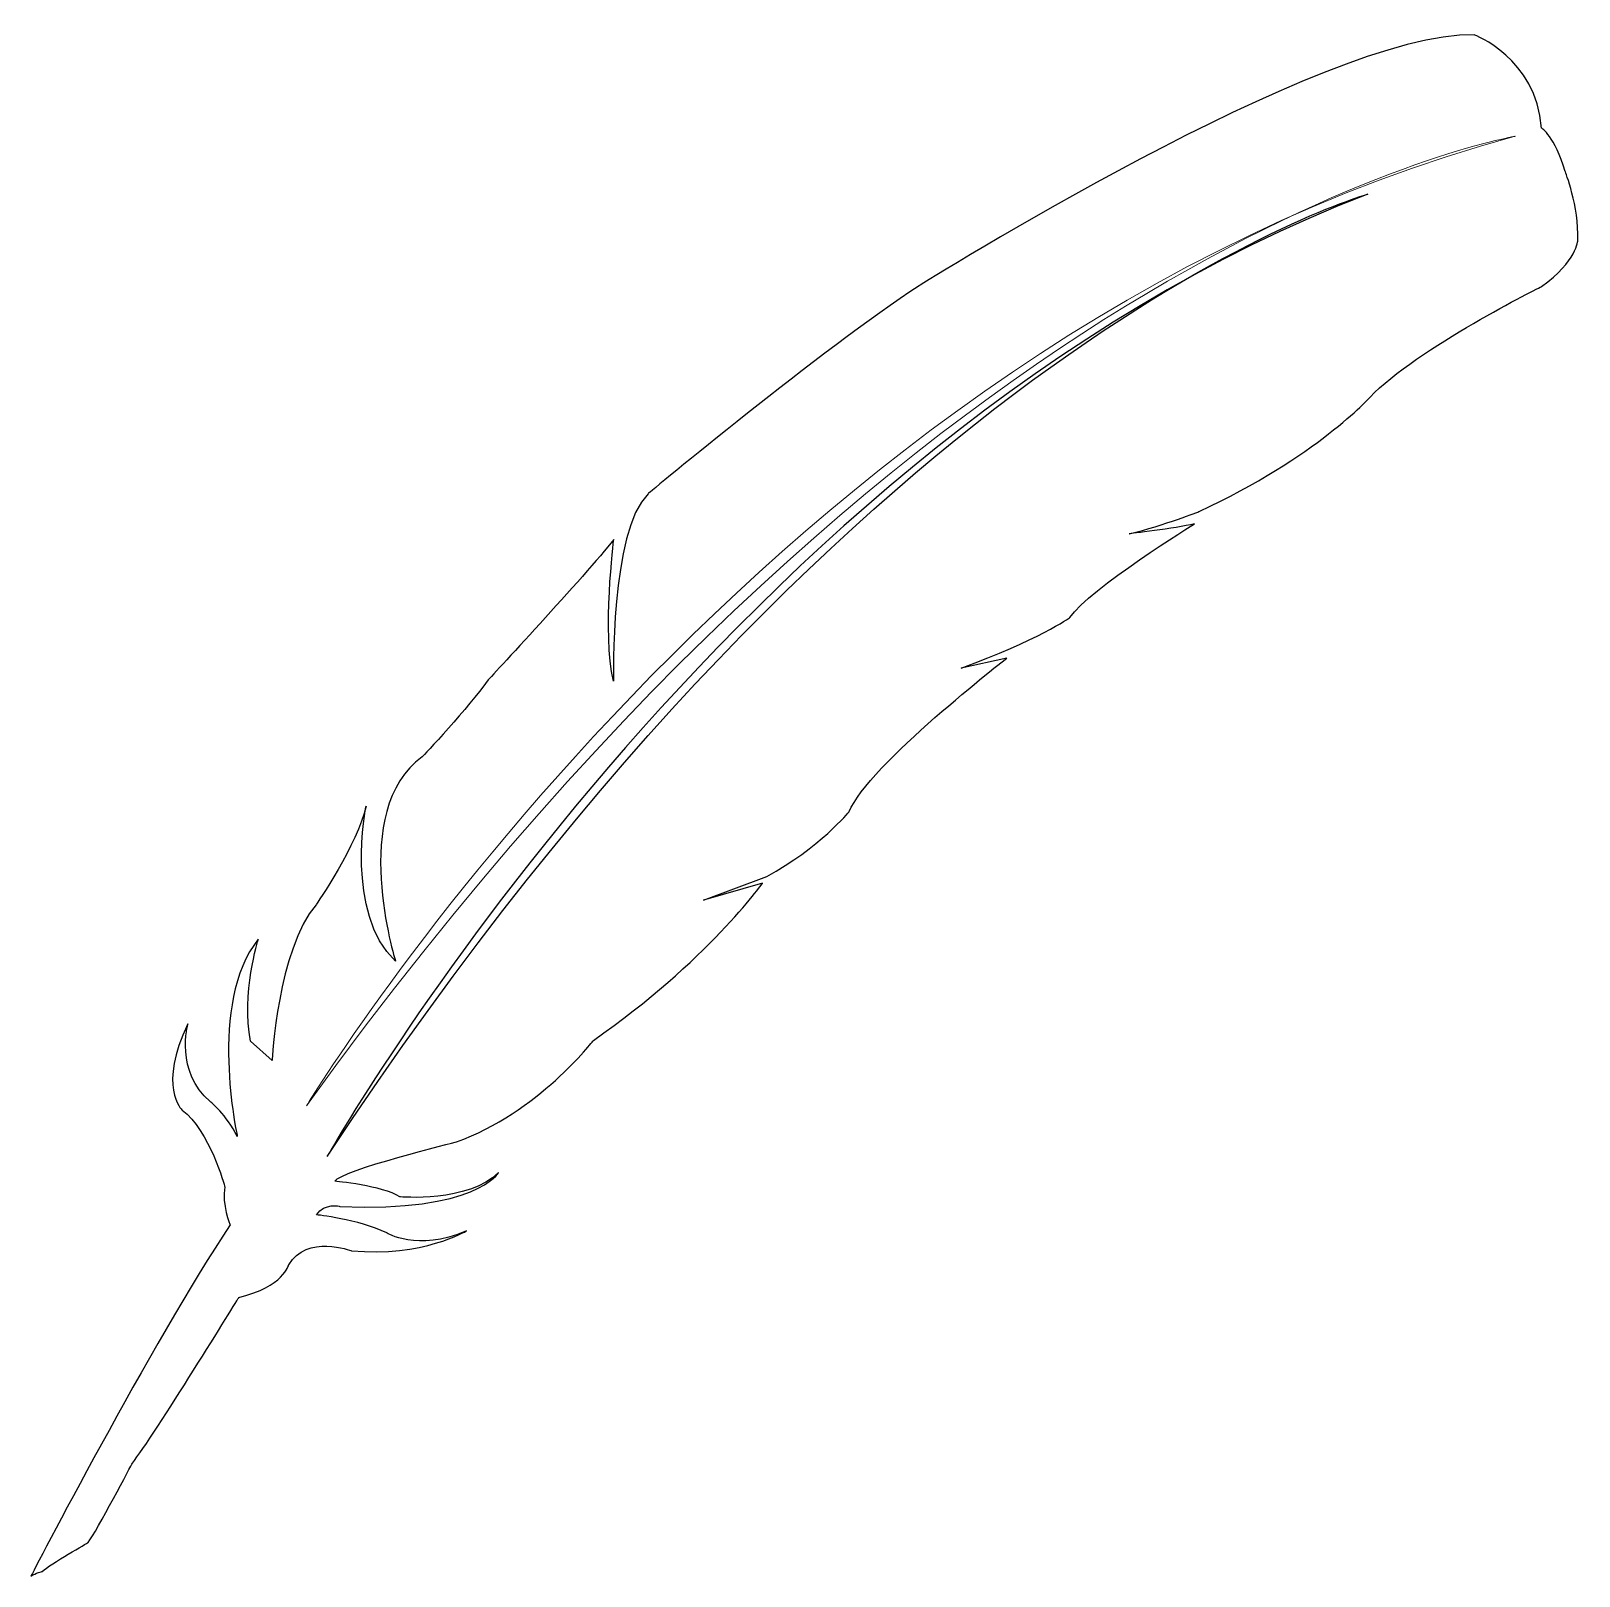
# Model space of a CAD drawing. Header units: centimetres. Extents: x -7.1 to 7.1, y -7 to 7.1.
import ezdxf

# ---------------------------------------------------------------- set-up
doc = ezdxf.new("R2010")
doc.units = ezdxf.units.CM
doc.header["$MEASUREMENT"] = 0
doc.layers.add('Camada 1', color=7, linetype='Continuous')

msp = doc.modelspace()

# ---------------------------------------------------------------- linework, layer by layer
at = {"layer": 'Camada 1'}
msp.add_open_spline([(-7.0652, -7.04231), (-7.0652, -7.04231), (-5.95675, -4.90141), (-5.24624, -3.83672), (-5.24624, -3.83672), (-5.24624, -3.83672), (-5.32543, -3.64892), (-5.29519, -3.48676), (-5.29519, -3.48676), (-5.29519, -3.48676), (-5.43571, -2.96924), (-5.68556, -2.7877), (-5.68556, -2.7877), (-5.68556, -2.7877), (-5.91064, -2.56587), (-5.63219, -2.00017), (-5.63219, -2.00017), (-5.63219, -2.00017), (-5.75083, -2.44171), (-5.42878, -2.70933), (-5.42878, -2.70933), (-5.42878, -2.70933), (-5.27979, -2.82882), (-5.18044, -3.02895), (-5.18044, -3.02895), (-5.18044, -3.02895), (-5.45532, -1.80308), (-4.98986, -1.22724), (-4.98986, -1.22724), (-4.98986, -1.22724), (-5.1457, -1.72929), (-5.06109, -2.1568), (-5.06109, -2.1568), (-5.06109, -2.1568), (-4.864, -2.3337), (-4.864, -2.3337), (-4.864, -2.3337), (-4.864, -2.3337), (-4.81219, -1.32267), (-4.46234, -0.91212), (-4.46234, -0.91212), (-4.46234, -0.91212), (-4.07832, -0.35573), (-4.00546, -0.01121), (-4.00546, -0.01121), (-4.00546, -0.01121), (-4.20313, -0.98813), (-3.73678, -1.42797), (-3.73678, -1.42797), (-3.73678, -1.42797), (-4.16839, -0.05005), (-3.49265, 0.43814), (-3.49265, 0.43814), (-3.49265, 0.43814), (-3.05281, 0.90455), (-2.89998, 1.1304), (-2.89998, 1.1304), (-2.89998, 1.1304), (-1.99545, 2.10351), (-1.74409, 2.42167), (-1.74409, 2.42167), (-1.74409, 2.42167), (-1.85103, 1.56971), (-1.74618, 1.12982), (-1.74618, 1.12982), (-1.74618, 1.12982), (-1.77981, 2.49928), (-1.43072, 2.84075), (-1.43072, 2.84075), (-1.43072, 2.84075), (0.16435, 4.16782), (1.04411, 4.73906), (1.04411, 4.73906), (1.04411, 4.73906), (4.74246, 7.06665), (6.11122, 7.03122), (6.11122, 7.03122), (6.11122, 7.03122), (6.67761, 6.8218), (6.72741, 6.17939), (6.72741, 6.17939), (6.72741, 6.17939), (6.84846, 6.10494), (6.94238, 5.78294), (6.94238, 5.78294), (6.94238, 5.78294), (7.0689, 5.46872), (7.05737, 5.15606), (7.05737, 5.15606), (7.05737, 5.15606), (7.05121, 4.96514), (6.72767, 4.73312), (6.72767, 4.73312), (6.72767, 4.73312), (5.58795, 4.16882), (5.16049, 3.72257), (5.16049, 3.72257), (5.16049, 3.72257), (4.67104, 3.17549), (3.60112, 2.67948), (3.60112, 2.67948), (3.60112, 2.67948), (3.28687, 2.55298), (2.96101, 2.47535), (2.96101, 2.47535), (2.96101, 2.47535), (3.38003, 2.5235), (3.55918, 2.56618), (3.55918, 2.56618), (3.55918, 2.56618), (2.59795, 1.97558), (2.42036, 1.70941), (2.42036, 1.70941), (2.42036, 1.70941), (2.12553, 1.50145), (1.42804, 1.24914), (1.42804, 1.24914), (1.42804, 1.24914), (1.84545, 1.34002), (1.84545, 1.34002), (1.84545, 1.34002), (1.84545, 1.34002), (0.57315, 0.3567), (0.40596, -0.06195), (0.40596, -0.06195), (0.40596, -0.06195), (0.13214, -0.39406), (-0.3481, -0.65483), (-0.3481, -0.65483), (-0.3481, -0.65483), (-0.92534, -0.86986), (-0.92534, -0.86986), (-0.92534, -0.86986), (-0.92534, -0.86986), (-0.3853, -0.7154), (-0.3853, -0.7154), (-0.3853, -0.7154), (-0.3853, -0.7154), (-0.89497, -1.43086), (-1.92872, -2.15074), (-1.92872, -2.15074), (-1.92872, -2.15074), (-2.44191, -2.81535), (-3.18015, -3.07736), (-3.18015, -3.07736), (-3.18015, -3.07736), (-4.23727, -3.33784), (-4.29114, -3.4368), (-4.29114, -3.4368), (-4.29114, -3.4368), (-3.85085, -3.47823), (-3.69757, -3.57944), (-3.69757, -3.57944), (-3.69757, -3.57944), (-3.07257, -3.63717), (-2.79523, -3.35587), (-2.79523, -3.35587), (-2.79523, -3.35587), (-3.00036, -3.7233), (-4.24494, -3.66683), (-4.24494, -3.66683), (-4.24494, -3.66683), (-4.38266, -3.63082), (-4.45907, -3.74372), (-4.45907, -3.74372), (-4.45907, -3.74372), (-4.07966, -3.78243), (-3.81695, -3.90927), (-3.81695, -3.90927), (-3.81695, -3.90927), (-3.54266, -4.08498), (-3.08953, -3.89091), (-3.08953, -3.89091), (-3.08953, -3.89091), (-3.48834, -4.13229), (-4.13971, -4.07226), (-4.13971, -4.07226), (-4.13971, -4.07226), (-4.54632, -3.91946), (-4.7119, -4.20003), (-4.7119, -4.20003), (-4.7119, -4.20003), (-4.75881, -4.40056), (-5.16616, -4.49761), (-5.16616, -4.49761), (-5.16616, -4.49761), (-5.94803, -5.76869), (-6.13962, -6.0124), (-6.13962, -6.0124), (-6.13962, -6.0124), (-6.4654, -6.6324), (-6.54374, -6.73715), (-6.54374, -6.73715), (-6.54374, -6.73715), (-6.88511, -6.9304), (-6.96305, -7.00068), (-6.96305, -7.00068), (-6.96315, -7.0008), (-7.02024, -7.01437), (-7.0652, -7.04231)], degree=3, knots=[0, 0, 0, 0, 0.01960784, 0.01960784, 0.01960784, 0.01960784, 0.03921569, 0.03921569, 0.03921569, 0.03921569, 0.05882353, 0.05882353, 0.05882353, 0.05882353, 0.07843137, 0.07843137, 0.07843137, 0.07843137, 0.09803922, 0.09803922, 0.09803922, 0.09803922, 0.11764706, 0.11764706, 0.11764706, 0.11764706, 0.1372549, 0.1372549, 0.1372549, 0.1372549, 0.15686275, 0.15686275, 0.15686275, 0.15686275, 0.17647059, 0.17647059, 0.17647059, 0.17647059, 0.19607843, 0.19607843, 0.19607843, 0.19607843, 0.21568627, 0.21568627, 0.21568627, 0.21568627, 0.23529412, 0.23529412, 0.23529412, 0.23529412, 0.25490196, 0.25490196, 0.25490196, 0.25490196, 0.2745098, 0.2745098, 0.2745098, 0.2745098, 0.29411765, 0.29411765, 0.29411765, 0.29411765, 0.31372549, 0.31372549, 0.31372549, 0.31372549, 0.33333333, 0.33333333, 0.33333333, 0.33333333, 0.35294118, 0.35294118, 0.35294118, 0.35294118, 0.37254902, 0.37254902, 0.37254902, 0.37254902, 0.39215686, 0.39215686, 0.39215686, 0.39215686, 0.41176471, 0.41176471, 0.41176471, 0.41176471, 0.43137255, 0.43137255, 0.43137255, 0.43137255, 0.45098039, 0.45098039, 0.45098039, 0.45098039, 0.47058824, 0.47058824, 0.47058824, 0.47058824, 0.49019608, 0.49019608, 0.49019608, 0.49019608, 0.50980392, 0.50980392, 0.50980392, 0.50980392, 0.52941176, 0.52941176, 0.52941176, 0.52941176, 0.54901961, 0.54901961, 0.54901961, 0.54901961, 0.56862745, 0.56862745, 0.56862745, 0.56862745, 0.58823529, 0.58823529, 0.58823529, 0.58823529, 0.60784314, 0.60784314, 0.60784314, 0.60784314, 0.62745098, 0.62745098, 0.62745098, 0.62745098, 0.64705882, 0.64705882, 0.64705882, 0.64705882, 0.66666667, 0.66666667, 0.66666667, 0.66666667, 0.68627451, 0.68627451, 0.68627451, 0.68627451, 0.70588235, 0.70588235, 0.70588235, 0.70588235, 0.7254902, 0.7254902, 0.7254902, 0.7254902, 0.74509804, 0.74509804, 0.74509804, 0.74509804, 0.76470588, 0.76470588, 0.76470588, 0.76470588, 0.78431373, 0.78431373, 0.78431373, 0.78431373, 0.80392157, 0.80392157, 0.80392157, 0.80392157, 0.82352941, 0.82352941, 0.82352941, 0.82352941, 0.84313725, 0.84313725, 0.84313725, 0.84313725, 0.8627451, 0.8627451, 0.8627451, 0.8627451, 0.88235294, 0.88235294, 0.88235294, 0.88235294, 0.90196078, 0.90196078, 0.90196078, 0.90196078, 0.92156863, 0.92156863, 0.92156863, 0.92156863, 0.94117647, 0.94117647, 0.94117647, 0.94117647, 0.96078431, 0.96078431, 0.96078431, 0.96078431, 1, 1, 1, 1], dxfattribs=at)
at = {"layer": 'Camada 1', "color": 7, "lineweight": 13}
msp.add_open_spline([(-4.54967, -2.7495), (-4.54967, -2.7495), (-0.30978, 4.27865), (6.48689, 6.10475), (6.48689, 6.10475), (6.4869, 6.10476), (1.19377, 5.23094), (-4.54967, -2.7495)], degree=3, knots=[0, 0, 0, 0, 0.33333333, 0.33333333, 0.33333333, 0.33333333, 1, 1, 1, 1], dxfattribs=at)
at = {"layer": 'Camada 1', "color": 7}
msp.add_open_spline([(-4.36184, -3.21273), (-4.36184, -3.21273), (-0.67971, 3.33819), (5.14041, 5.57731), (5.14041, 5.57731), (5.1404, 5.57731), (0.59031, 4.29506), (-4.36184, -3.21273)], degree=3, knots=[0, 0, 0, 0, 0.33333333, 0.33333333, 0.33333333, 0.33333333, 1, 1, 1, 1], dxfattribs=at)

doc.saveas('drawing.dxf')
